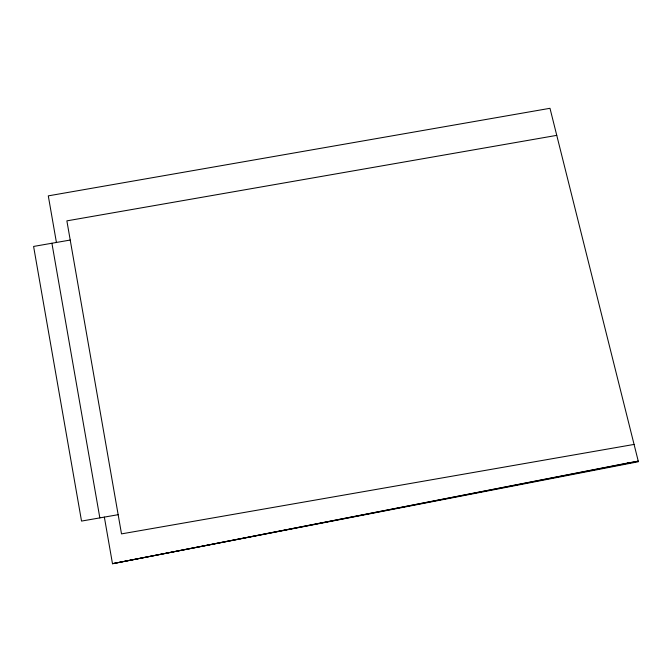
<?xml version="1.0" encoding="UTF-8"?>
<svg xmlns="http://www.w3.org/2000/svg" width="672" height="672" viewBox="0 0 672 672"><rect width="100%" height="100%" fill="white"/><g stroke="black" fill="none" stroke-linecap="round" stroke-linejoin="round"><path stroke-width="1.01" d="M556.76 135.358L66.872 220.861L121.506 533.887L634.074 444.427M70.224 240.047L33.6 246.439L81.53 521.086L118.154 514.693M56.423 242.458L48.292 195.863L549.99 108.301L638.4 461.731L112.484 563.699L104.353 517.104M51.912 243.247L99.842 517.894M627.472 463.058L112.484 563.699L638.257 461.168L627.472 463.058"/></g></svg>
